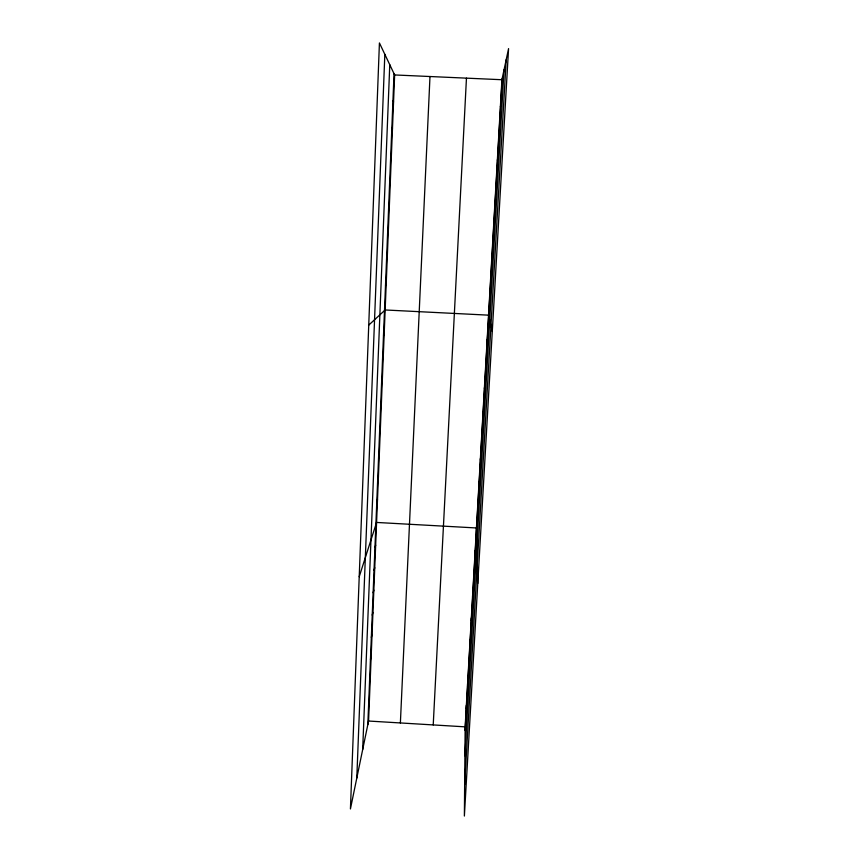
<?xml version="1.0" encoding="UTF-8"?>
<svg xmlns="http://www.w3.org/2000/svg" width="859" height="859" viewBox="0 0 859 859"><rect width="100%" height="100%" fill="white"/><g stroke="black" fill="none" stroke-linecap="round" stroke-linejoin="round"><path stroke-width="1.29" d="M468.831 665.177L468.831 662.01M467.586 687.093L467.597 683.775M466.34 708.847L466.362 705.389M465.148 726.843L464.375 816.05L508.571 48.598L501.924 79.726L465.148 726.843L368.565 721.034L350.429 808.953L379.42 42.95L394.635 74.948L368.565 721.034M356.796 778.093L384.832 54.332M362.681 749.563L389.771 64.704M367.824 724.588L394.034 73.681M400.38 722.945L429.983 76.526M433.226 724.921L466.458 78.148M465.116 730.451L502.193 78.491M464.902 755.78L504.05 69.762M464.644 784.729L506.209 59.668M368.694 703.027L369.424 699.613M369.574 681.294L370.293 678.03M370.454 659.411L371.174 656.297M371.335 637.367L372.054 634.393M500.389 106.752L500.647 105.732M372.237 615.151L372.946 612.338M373.139 592.774L373.848 590.112M374.041 570.226L374.749 567.724M374.953 547.516L375.662 545.164M498.864 133.553L499.111 132.758M359.212 576.743L376.575 522.444L476.455 527.963L477.776 583.454M376.811 501.559L377.498 499.541M377.745 478.323L378.432 476.477M497.361 160.139L497.586 159.559M378.69 454.916L379.367 453.23M379.635 431.315L380.312 429.811M380.591 407.542L381.267 406.21M381.557 383.576L382.234 382.427M382.534 359.438L383.2 358.461M383.511 335.096L384.166 334.312M368.736 325.132L385.154 309.97L488.546 315.156L492.293 331.381M385.519 285.102L386.174 284.694M386.561 259.429L387.205 259.214M387.602 233.541L388.236 233.53M394.635 74.948L501.924 79.726M388.655 207.448L389.288 207.642M389.707 181.131L390.34 181.539M390.781 154.599L391.403 155.221M391.854 127.851L392.477 128.678M392.939 100.879L393.551 101.931M487.16 339.53L487.3 340.368M485.786 363.722L485.915 364.742M484.422 387.731L484.54 388.934M483.069 411.547L483.177 412.932M481.727 435.191L481.824 436.737M480.396 458.642L480.471 460.37M479.064 481.931L479.139 483.821M477.754 505.028L477.819 507.1M475.156 550.726L475.199 553.121M473.878 573.318L473.91 575.863M472.6 595.738L472.622 598.444M471.333 617.986L471.344 620.853M470.077 640.084L470.088 643.101"/></g></svg>
